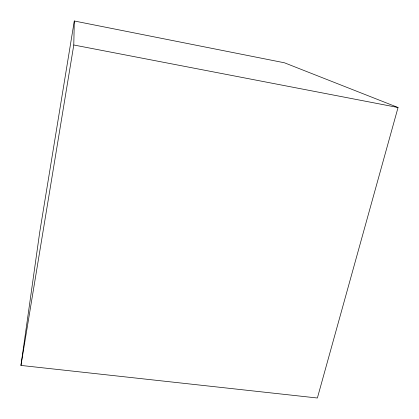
<?xml version="1.0" encoding="UTF-8"?>
<svg xmlns="http://www.w3.org/2000/svg" width="419" height="419" viewBox="0 0 419 419"><rect width="100%" height="100%" fill="white"/><g stroke="black" fill="none" stroke-linecap="round" stroke-linejoin="round"><path stroke-width="0.63" d="M20.95 365.431L73.786 44.995L74.299 20.992L284.454 62.792L398.05 107.51L317.382 398.008L20.95 365.431L39.711 232.231L74.299 20.992M73.786 44.995L398.05 107.51"/></g></svg>
